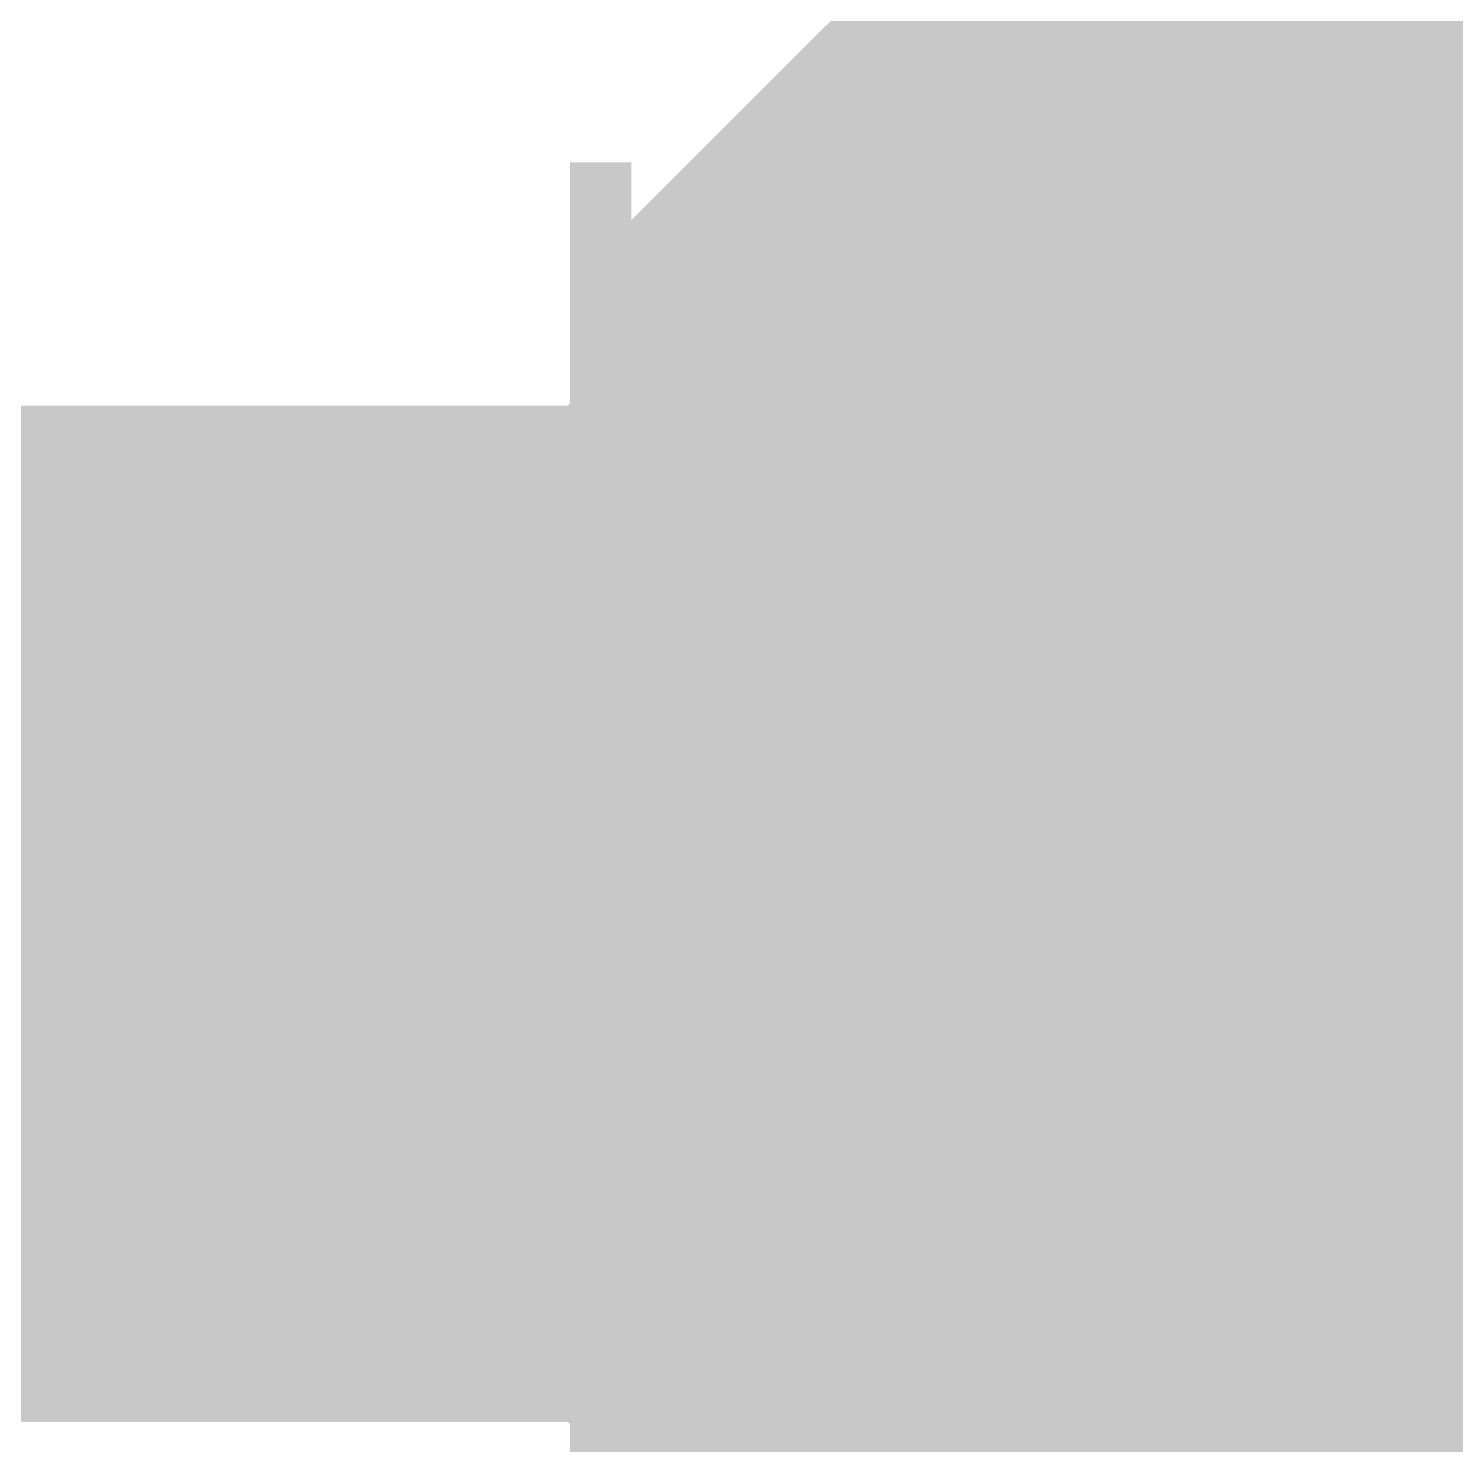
# Model space of a CAD drawing. Header units: inches. Extents: x 0 to 841, y 0 to 594.
# Drawn here: x 788.798 to 789.85, y 184.582 to 185.626 of the extents above; entities that cross this region are included whole.
import ezdxf

# ---------------------------------------------------------------- set-up
doc = ezdxf.new("R2010")
doc.units = ezdxf.units.IN
doc.layers.add('Sheet', color=255, linetype='Continuous')

msp = doc.modelspace()

# ---------------------------------------------------------------- linework, layer by layer
at = {"layer": 'Sheet'}
for points in [[(790.0208, 190.4986, 0.7493, 0.7493, 0), (790.0208, 184.9737, 0.7493, 0.7493, 0)], [(789.2572, 184.9737, 0.2997, 0.2997, 0), (789.2572, 185.0186, 0.2997, 0.2997, 0), (789.2572, 185.0635, 0.2997, 0.2997, 0), (789.2572, 185.0635, 0.2997, 0.2997, 0), (789.2572, 185.1084, 0.2997, 0.2997, 0), (789.2572, 185.1534, 0.2997, 0.2997, 0), (789.3021, 185.1983, 0.2997, 0.2997, 0), (789.3021, 185.2432, 0.2997, 0.2997, 0), (789.3021, 185.2432, 0.2997, 0.2997, 0), (789.347, 185.2881, 0.2997, 0.2997, 0), (789.347, 185.333, 0.2997, 0.2997, 0), (789.347, 185.3779, 0.2997, 0.2997, 0), (789.392, 185.3779, 0.2997, 0.2997, 0), (789.392, 185.4229, 0.2997, 0.2997, 0), (789.4369, 185.4678, 0.2997, 0.2997, 0), (789.4369, 185.4678, 0.2997, 0.2997, 0), (789.4818, 185.5127, 0.2997, 0.2997, 0), (789.4818, 185.5127, 0.2997, 0.2997, 0), (789.5267, 185.5576, 0.2997, 0.2997, 0), (789.5716, 185.6025, 0.2997, 0.2997, 0), (789.5716, 185.6025, 0.2997, 0.2997, 0), (789.6165, 185.6025, 0.2997, 0.2997, 0), (789.6615, 185.6475, 0.2997, 0.2997, 0), (789.6615, 185.6475, 0.2997, 0.2997, 0), (789.7064, 185.6924, 0.2997, 0.2997, 0), (789.7513, 185.6924, 0.2997, 0.2997, 0), (789.7962, 185.6924, 0.2997, 0.2997, 0), (789.8411, 185.6924, 0.2997, 0.2997, 0), (789.8411, 185.7373, 0.2997, 0.2997, 0), (789.886, 185.7373, 0.2997, 0.2997, 0), (789.9309, 185.7373, 0.2997, 0.2997, 0), (789.9759, 185.7373, 0.2997, 0.2997, 0), (790.0208, 185.7373, 0.2997, 0.2997, 0)], [(789.2572, 184.9737, 0.2997, 0.2997, 0), (789.2572, 185.0186, 0.2997, 0.2997, 0), (789.2572, 185.0635, 0.2997, 0.2997, 0), (789.2572, 185.0635, 0.2997, 0.2997, 0), (789.2572, 185.1084, 0.2997, 0.2997, 0), (789.2572, 185.1534, 0.2997, 0.2997, 0), (789.3021, 185.1983, 0.2997, 0.2997, 0), (789.3021, 185.2432, 0.2997, 0.2997, 0), (789.3021, 185.2432, 0.2997, 0.2997, 0), (789.347, 185.2881, 0.2997, 0.2997, 0), (789.347, 185.333, 0.2997, 0.2997, 0), (789.347, 185.3779, 0.2997, 0.2997, 0), (789.392, 185.3779, 0.2997, 0.2997, 0), (789.392, 185.4229, 0.2997, 0.2997, 0), (789.4369, 185.4678, 0.2997, 0.2997, 0), (789.4369, 185.4678, 0.2997, 0.2997, 0), (789.4818, 185.5127, 0.2997, 0.2997, 0), (789.4818, 185.5127, 0.2997, 0.2997, 0), (789.5267, 185.5576, 0.2997, 0.2997, 0), (789.5716, 185.6025, 0.2997, 0.2997, 0), (789.5716, 185.6025, 0.2997, 0.2997, 0), (789.6165, 185.6025, 0.2997, 0.2997, 0), (789.6615, 185.6475, 0.2997, 0.2997, 0), (789.6615, 185.6475, 0.2997, 0.2997, 0), (789.7064, 185.6924, 0.2997, 0.2997, 0), (789.7513, 185.6924, 0.2997, 0.2997, 0), (789.7962, 185.6924, 0.2997, 0.2997, 0), (789.8411, 185.6924, 0.2997, 0.2997, 0), (789.8411, 185.7373, 0.2997, 0.2997, 0), (789.886, 185.7373, 0.2997, 0.2997, 0), (789.9309, 185.7373, 0.2997, 0.2997, 0), (789.9759, 185.7373, 0.2997, 0.2997, 0), (790.0208, 185.7373, 0.2997, 0.2997, 0)], [(789.2572, 184.9737, 0.2997, 0.2997, 0), (789.2572, 185.0186, 0.2997, 0.2997, 0), (789.2572, 185.0635, 0.2997, 0.2997, 0), (789.2572, 185.0635, 0.2997, 0.2997, 0), (789.2572, 185.1084, 0.2997, 0.2997, 0), (789.2572, 185.1534, 0.2997, 0.2997, 0), (789.3021, 185.1983, 0.2997, 0.2997, 0), (789.3021, 185.2432, 0.2997, 0.2997, 0), (789.3021, 185.2432, 0.2997, 0.2997, 0), (789.347, 185.2881, 0.2997, 0.2997, 0), (789.347, 185.333, 0.2997, 0.2997, 0), (789.347, 185.3779, 0.2997, 0.2997, 0), (789.392, 185.3779, 0.2997, 0.2997, 0), (789.392, 185.4229, 0.2997, 0.2997, 0), (789.4369, 185.4678, 0.2997, 0.2997, 0), (789.4369, 185.4678, 0.2997, 0.2997, 0), (789.4818, 185.5127, 0.2997, 0.2997, 0), (789.4818, 185.5127, 0.2997, 0.2997, 0), (789.5267, 185.5576, 0.2997, 0.2997, 0), (789.5716, 185.6025, 0.2997, 0.2997, 0), (789.5716, 185.6025, 0.2997, 0.2997, 0), (789.6165, 185.6025, 0.2997, 0.2997, 0), (789.6615, 185.6475, 0.2997, 0.2997, 0), (789.6615, 185.6475, 0.2997, 0.2997, 0), (789.7064, 185.6924, 0.2997, 0.2997, 0), (789.7513, 185.6924, 0.2997, 0.2997, 0), (789.7962, 185.6924, 0.2997, 0.2997, 0), (789.8411, 185.6924, 0.2997, 0.2997, 0), (789.8411, 185.7373, 0.2997, 0.2997, 0), (789.886, 185.7373, 0.2997, 0.2997, 0), (789.9309, 185.7373, 0.2997, 0.2997, 0), (789.9759, 185.7373, 0.2997, 0.2997, 0), (790.0208, 185.7373, 0.2997, 0.2997, 0)], [(789.2572, 184.9737, 0.2997, 0.2997, 0), (789.2572, 185.0186, 0.2997, 0.2997, 0), (789.2572, 185.0635, 0.2997, 0.2997, 0), (789.2572, 185.0635, 0.2997, 0.2997, 0), (789.2572, 185.1084, 0.2997, 0.2997, 0), (789.2572, 185.1534, 0.2997, 0.2997, 0), (789.3021, 185.1983, 0.2997, 0.2997, 0), (789.3021, 185.2432, 0.2997, 0.2997, 0), (789.3021, 185.2432, 0.2997, 0.2997, 0), (789.347, 185.2881, 0.2997, 0.2997, 0), (789.347, 185.333, 0.2997, 0.2997, 0), (789.347, 185.3779, 0.2997, 0.2997, 0), (789.392, 185.3779, 0.2997, 0.2997, 0), (789.392, 185.4229, 0.2997, 0.2997, 0), (789.4369, 185.4678, 0.2997, 0.2997, 0), (789.4369, 185.4678, 0.2997, 0.2997, 0), (789.4818, 185.5127, 0.2997, 0.2997, 0), (789.4818, 185.5127, 0.2997, 0.2997, 0), (789.5267, 185.5576, 0.2997, 0.2997, 0), (789.5716, 185.6025, 0.2997, 0.2997, 0), (789.5716, 185.6025, 0.2997, 0.2997, 0), (789.6165, 185.6025, 0.2997, 0.2997, 0), (789.6615, 185.6475, 0.2997, 0.2997, 0), (789.6615, 185.6475, 0.2997, 0.2997, 0), (789.7064, 185.6924, 0.2997, 0.2997, 0), (789.7513, 185.6924, 0.2997, 0.2997, 0), (789.7962, 185.6924, 0.2997, 0.2997, 0), (789.8411, 185.6924, 0.2997, 0.2997, 0), (789.8411, 185.7373, 0.2997, 0.2997, 0), (789.886, 185.7373, 0.2997, 0.2997, 0), (789.9309, 185.7373, 0.2997, 0.2997, 0), (789.9759, 185.7373, 0.2997, 0.2997, 0), (790.0208, 185.7373, 0.2997, 0.2997, 0)], [(789.2572, 184.9737, 0.2997, 0.2997, 0), (789.2572, 185.0186, 0.2997, 0.2997, 0), (789.2572, 185.0635, 0.2997, 0.2997, 0), (789.2572, 185.0635, 0.2997, 0.2997, 0), (789.2572, 185.1084, 0.2997, 0.2997, 0), (789.2572, 185.1534, 0.2997, 0.2997, 0), (789.3021, 185.1983, 0.2997, 0.2997, 0), (789.3021, 185.2432, 0.2997, 0.2997, 0), (789.3021, 185.2432, 0.2997, 0.2997, 0), (789.347, 185.2881, 0.2997, 0.2997, 0), (789.347, 185.333, 0.2997, 0.2997, 0), (789.347, 185.3779, 0.2997, 0.2997, 0), (789.392, 185.3779, 0.2997, 0.2997, 0), (789.392, 185.4229, 0.2997, 0.2997, 0), (789.4369, 185.4678, 0.2997, 0.2997, 0), (789.4369, 185.4678, 0.2997, 0.2997, 0), (789.4818, 185.5127, 0.2997, 0.2997, 0), (789.4818, 185.5127, 0.2997, 0.2997, 0), (789.5267, 185.5576, 0.2997, 0.2997, 0), (789.5716, 185.6025, 0.2997, 0.2997, 0), (789.5716, 185.6025, 0.2997, 0.2997, 0), (789.6165, 185.6025, 0.2997, 0.2997, 0), (789.6615, 185.6475, 0.2997, 0.2997, 0), (789.6615, 185.6475, 0.2997, 0.2997, 0), (789.7064, 185.6924, 0.2997, 0.2997, 0), (789.7513, 185.6924, 0.2997, 0.2997, 0), (789.7962, 185.6924, 0.2997, 0.2997, 0), (789.8411, 185.6924, 0.2997, 0.2997, 0), (789.8411, 185.7373, 0.2997, 0.2997, 0), (789.886, 185.7373, 0.2997, 0.2997, 0), (789.9309, 185.7373, 0.2997, 0.2997, 0), (789.9759, 185.7373, 0.2997, 0.2997, 0), (790.0208, 185.7373, 0.2997, 0.2997, 0)], [(789.2572, 184.9737, 0.2997, 0.2997, 0), (789.2572, 185.0186, 0.2997, 0.2997, 0), (789.2572, 185.0635, 0.2997, 0.2997, 0), (789.2572, 185.0635, 0.2997, 0.2997, 0), (789.2572, 185.1084, 0.2997, 0.2997, 0), (789.2572, 185.1534, 0.2997, 0.2997, 0), (789.3021, 185.1983, 0.2997, 0.2997, 0), (789.3021, 185.2432, 0.2997, 0.2997, 0), (789.3021, 185.2432, 0.2997, 0.2997, 0), (789.347, 185.2881, 0.2997, 0.2997, 0), (789.347, 185.333, 0.2997, 0.2997, 0), (789.347, 185.3779, 0.2997, 0.2997, 0), (789.392, 185.3779, 0.2997, 0.2997, 0), (789.392, 185.4229, 0.2997, 0.2997, 0), (789.4369, 185.4678, 0.2997, 0.2997, 0), (789.4369, 185.4678, 0.2997, 0.2997, 0), (789.4818, 185.5127, 0.2997, 0.2997, 0), (789.4818, 185.5127, 0.2997, 0.2997, 0), (789.5267, 185.5576, 0.2997, 0.2997, 0), (789.5716, 185.6025, 0.2997, 0.2997, 0), (789.5716, 185.6025, 0.2997, 0.2997, 0), (789.6165, 185.6025, 0.2997, 0.2997, 0), (789.6615, 185.6475, 0.2997, 0.2997, 0), (789.6615, 185.6475, 0.2997, 0.2997, 0), (789.7064, 185.6924, 0.2997, 0.2997, 0), (789.7513, 185.6924, 0.2997, 0.2997, 0), (789.7962, 185.6924, 0.2997, 0.2997, 0), (789.8411, 185.6924, 0.2997, 0.2997, 0), (789.8411, 185.7373, 0.2997, 0.2997, 0), (789.886, 185.7373, 0.2997, 0.2997, 0), (789.9309, 185.7373, 0.2997, 0.2997, 0), (789.9759, 185.7373, 0.2997, 0.2997, 0), (790.0208, 185.7373, 0.2997, 0.2997, 0)], [(789.2572, 184.9737, 0.0991, 0.0991, 0), (789.2572, 185.0186, 0.0991, 0.0991, 0), (789.2572, 185.0635, 0.0991, 0.0991, 0), (789.2572, 185.0635, 0.0991, 0.0991, 0), (789.2572, 185.1084, 0.0991, 0.0991, 0), (789.2572, 185.1534, 0.0991, 0.0991, 0), (789.3021, 185.1983, 0.0991, 0.0991, 0), (789.3021, 185.2432, 0.0991, 0.0991, 0), (789.3021, 185.2432, 0.0991, 0.0991, 0), (789.347, 185.2881, 0.0991, 0.0991, 0), (789.347, 185.333, 0.0991, 0.0991, 0), (789.347, 185.3779, 0.0991, 0.0991, 0), (789.392, 185.3779, 0.0991, 0.0991, 0), (789.392, 185.4229, 0.0991, 0.0991, 0), (789.4369, 185.4678, 0.0991, 0.0991, 0), (789.4369, 185.4678, 0.0991, 0.0991, 0), (789.4818, 185.5127, 0.0991, 0.0991, 0), (789.4818, 185.5127, 0.0991, 0.0991, 0), (789.5267, 185.5576, 0.0991, 0.0991, 0), (789.5716, 185.6025, 0.0991, 0.0991, 0), (789.5716, 185.6025, 0.0991, 0.0991, 0), (789.6165, 185.6025, 0.0991, 0.0991, 0), (789.6615, 185.6475, 0.0991, 0.0991, 0), (789.6615, 185.6475, 0.0991, 0.0991, 0), (789.7064, 185.6924, 0.0991, 0.0991, 0)], [(789.2572, 184.9737, 0.0991, 0.0991, 0), (789.2572, 185.0186, 0.0991, 0.0991, 0), (789.2572, 185.0635, 0.0991, 0.0991, 0), (789.2572, 185.0635, 0.0991, 0.0991, 0), (789.2572, 185.1084, 0.0991, 0.0991, 0), (789.2572, 185.1534, 0.0991, 0.0991, 0), (789.3021, 185.1983, 0.0991, 0.0991, 0), (789.3021, 185.2432, 0.0991, 0.0991, 0), (789.3021, 185.2432, 0.0991, 0.0991, 0), (789.347, 185.2881, 0.0991, 0.0991, 0), (789.347, 185.333, 0.0991, 0.0991, 0), (789.347, 185.3779, 0.0991, 0.0991, 0), (789.392, 185.3779, 0.0991, 0.0991, 0), (789.392, 185.4229, 0.0991, 0.0991, 0), (789.4369, 185.4678, 0.0991, 0.0991, 0), (789.4369, 185.4678, 0.0991, 0.0991, 0), (789.4818, 185.5127, 0.0991, 0.0991, 0), (789.4818, 185.5127, 0.0991, 0.0991, 0), (789.5267, 185.5576, 0.0991, 0.0991, 0), (789.5716, 185.6025, 0.0991, 0.0991, 0), (789.5716, 185.6025, 0.0991, 0.0991, 0), (789.6165, 185.6025, 0.0991, 0.0991, 0), (789.6615, 185.6475, 0.0991, 0.0991, 0), (789.6615, 185.6475, 0.0991, 0.0991, 0), (789.7064, 185.6924, 0.0991, 0.0991, 0)], [(789.2572, 184.9737, 0.0991, 0.0991, 0), (789.2572, 185.0186, 0.0991, 0.0991, 0), (789.2572, 185.0635, 0.0991, 0.0991, 0), (789.2572, 185.0635, 0.0991, 0.0991, 0), (789.2572, 185.1084, 0.0991, 0.0991, 0), (789.2572, 185.1534, 0.0991, 0.0991, 0), (789.3021, 185.1983, 0.0991, 0.0991, 0), (789.3021, 185.2432, 0.0991, 0.0991, 0), (789.3021, 185.2432, 0.0991, 0.0991, 0), (789.347, 185.2881, 0.0991, 0.0991, 0), (789.347, 185.333, 0.0991, 0.0991, 0), (789.347, 185.3779, 0.0991, 0.0991, 0), (789.392, 185.3779, 0.0991, 0.0991, 0), (789.392, 185.4229, 0.0991, 0.0991, 0), (789.4369, 185.4678, 0.0991, 0.0991, 0), (789.4369, 185.4678, 0.0991, 0.0991, 0), (789.4818, 185.5127, 0.0991, 0.0991, 0), (789.4818, 185.5127, 0.0991, 0.0991, 0), (789.5267, 185.5576, 0.0991, 0.0991, 0), (789.5716, 185.6025, 0.0991, 0.0991, 0), (789.5716, 185.6025, 0.0991, 0.0991, 0), (789.6165, 185.6025, 0.0991, 0.0991, 0), (789.6615, 185.6475, 0.0991, 0.0991, 0), (789.6615, 185.6475, 0.0991, 0.0991, 0), (789.7064, 185.6924, 0.0991, 0.0991, 0)], [(789.2572, 184.9737, 0.0991, 0.0991, 0), (789.2572, 185.0186, 0.0991, 0.0991, 0), (789.2572, 185.0635, 0.0991, 0.0991, 0), (789.2572, 185.0635, 0.0991, 0.0991, 0), (789.2572, 185.1084, 0.0991, 0.0991, 0), (789.2572, 185.1534, 0.0991, 0.0991, 0), (789.3021, 185.1983, 0.0991, 0.0991, 0), (789.3021, 185.2432, 0.0991, 0.0991, 0), (789.3021, 185.2432, 0.0991, 0.0991, 0), (789.347, 185.2881, 0.0991, 0.0991, 0), (789.347, 185.333, 0.0991, 0.0991, 0), (789.347, 185.3779, 0.0991, 0.0991, 0), (789.392, 185.3779, 0.0991, 0.0991, 0), (789.392, 185.4229, 0.0991, 0.0991, 0), (789.4369, 185.4678, 0.0991, 0.0991, 0), (789.4369, 185.4678, 0.0991, 0.0991, 0), (789.4818, 185.5127, 0.0991, 0.0991, 0), (789.4818, 185.5127, 0.0991, 0.0991, 0), (789.5267, 185.5576, 0.0991, 0.0991, 0), (789.5716, 185.6025, 0.0991, 0.0991, 0), (789.5716, 185.6025, 0.0991, 0.0991, 0), (789.6165, 185.6025, 0.0991, 0.0991, 0), (789.6615, 185.6475, 0.0991, 0.0991, 0), (789.6615, 185.6475, 0.0991, 0.0991, 0), (789.7064, 185.6924, 0.0991, 0.0991, 0)], [(789.2572, 184.9737, 0.0991, 0.0991, 0), (789.2572, 185.0186, 0.0991, 0.0991, 0), (789.2572, 185.0635, 0.0991, 0.0991, 0), (789.2572, 185.0635, 0.0991, 0.0991, 0), (789.2572, 185.1084, 0.0991, 0.0991, 0), (789.2572, 185.1534, 0.0991, 0.0991, 0), (789.3021, 185.1983, 0.0991, 0.0991, 0), (789.3021, 185.2432, 0.0991, 0.0991, 0), (789.3021, 185.2432, 0.0991, 0.0991, 0), (789.347, 185.2881, 0.0991, 0.0991, 0), (789.347, 185.333, 0.0991, 0.0991, 0), (789.347, 185.3779, 0.0991, 0.0991, 0), (789.392, 185.3779, 0.0991, 0.0991, 0), (789.392, 185.4229, 0.0991, 0.0991, 0), (789.4369, 185.4678, 0.0991, 0.0991, 0), (789.4369, 185.4678, 0.0991, 0.0991, 0), (789.4818, 185.5127, 0.0991, 0.0991, 0), (789.4818, 185.5127, 0.0991, 0.0991, 0), (789.5267, 185.5576, 0.0991, 0.0991, 0), (789.5716, 185.6025, 0.0991, 0.0991, 0), (789.5716, 185.6025, 0.0991, 0.0991, 0), (789.6165, 185.6025, 0.0991, 0.0991, 0), (789.6615, 185.6475, 0.0991, 0.0991, 0), (789.6615, 185.6475, 0.0991, 0.0991, 0), (789.7064, 185.6924, 0.0991, 0.0991, 0)], [(789.2572, 184.9737, 0.0991, 0.0991, 0), (789.2572, 185.0186, 0.0991, 0.0991, 0), (789.2572, 185.0635, 0.0991, 0.0991, 0), (789.2572, 185.0635, 0.0991, 0.0991, 0), (789.2572, 185.1084, 0.0991, 0.0991, 0), (789.2572, 185.1534, 0.0991, 0.0991, 0), (789.3021, 185.1983, 0.0991, 0.0991, 0), (789.3021, 185.2432, 0.0991, 0.0991, 0), (789.3021, 185.2432, 0.0991, 0.0991, 0), (789.347, 185.2881, 0.0991, 0.0991, 0), (789.347, 185.333, 0.0991, 0.0991, 0), (789.347, 185.3779, 0.0991, 0.0991, 0), (789.392, 185.3779, 0.0991, 0.0991, 0), (789.392, 185.4229, 0.0991, 0.0991, 0), (789.4369, 185.4678, 0.0991, 0.0991, 0), (789.4369, 185.4678, 0.0991, 0.0991, 0), (789.4818, 185.5127, 0.0991, 0.0991, 0), (789.4818, 185.5127, 0.0991, 0.0991, 0), (789.5267, 185.5576, 0.0991, 0.0991, 0), (789.5716, 185.6025, 0.0991, 0.0991, 0), (789.5716, 185.6025, 0.0991, 0.0991, 0), (789.6165, 185.6025, 0.0991, 0.0991, 0), (789.6615, 185.6475, 0.0991, 0.0991, 0), (789.6615, 185.6475, 0.0991, 0.0991, 0), (789.7064, 185.6924, 0.0991, 0.0991, 0)], [(789.4818, 184.9737, 0.2997, 0.2997, 0), (789.4818, 185.0186, 0.2997, 0.2997, 0), (789.4818, 185.0186, 0.2997, 0.2997, 0), (789.4818, 185.0635, 0.2997, 0.2997, 0), (789.4818, 185.0635, 0.2997, 0.2997, 0), (789.4818, 185.1084, 0.2997, 0.2997, 0), (789.5267, 185.1084, 0.2997, 0.2997, 0), (789.5267, 185.1534, 0.2997, 0.2997, 0), (789.5267, 185.1534, 0.2997, 0.2997, 0), (789.5267, 185.1983, 0.2997, 0.2997, 0), (789.5267, 185.1983, 0.2997, 0.2997, 0), (789.5716, 185.2432, 0.2997, 0.2997, 0), (789.5716, 185.2432, 0.2997, 0.2997, 0), (789.5716, 185.2881, 0.2997, 0.2997, 0), (789.6165, 185.2881, 0.2997, 0.2997, 0), (789.6165, 185.2881, 0.2997, 0.2997, 0), (789.6165, 185.333, 0.2997, 0.2997, 0), (789.6615, 185.333, 0.2997, 0.2997, 0), (789.6615, 185.333, 0.2997, 0.2997, 0), (789.7064, 185.3779, 0.2997, 0.2997, 0), (789.7064, 185.3779, 0.2997, 0.2997, 0), (789.7513, 185.3779, 0.2997, 0.2997, 0), (789.7513, 185.4229, 0.2997, 0.2997, 0), (789.7962, 185.4229, 0.2997, 0.2997, 0), (789.7962, 185.4229, 0.2997, 0.2997, 0), (789.8411, 185.4229, 0.2997, 0.2997, 0), (789.8411, 185.4229, 0.2997, 0.2997, 0), (789.886, 185.4678, 0.2997, 0.2997, 0), (789.886, 185.4678, 0.2997, 0.2997, 0), (789.9309, 185.4678, 0.2997, 0.2997, 0), (789.9759, 185.4678, 0.2997, 0.2997, 0), (789.9759, 185.4678, 0.2997, 0.2997, 0), (790.0208, 185.4678, 0.2997, 0.2997, 0)], [(789.4818, 184.9737, 0.2997, 0.2997, 0), (789.4818, 185.0186, 0.2997, 0.2997, 0), (789.4818, 185.0186, 0.2997, 0.2997, 0), (789.4818, 185.0635, 0.2997, 0.2997, 0), (789.4818, 185.0635, 0.2997, 0.2997, 0), (789.4818, 185.1084, 0.2997, 0.2997, 0), (789.5267, 185.1084, 0.2997, 0.2997, 0), (789.5267, 185.1534, 0.2997, 0.2997, 0), (789.5267, 185.1534, 0.2997, 0.2997, 0), (789.5267, 185.1983, 0.2997, 0.2997, 0), (789.5267, 185.1983, 0.2997, 0.2997, 0), (789.5716, 185.2432, 0.2997, 0.2997, 0), (789.5716, 185.2432, 0.2997, 0.2997, 0), (789.5716, 185.2881, 0.2997, 0.2997, 0), (789.6165, 185.2881, 0.2997, 0.2997, 0), (789.6165, 185.2881, 0.2997, 0.2997, 0), (789.6165, 185.333, 0.2997, 0.2997, 0), (789.6615, 185.333, 0.2997, 0.2997, 0), (789.6615, 185.333, 0.2997, 0.2997, 0), (789.7064, 185.3779, 0.2997, 0.2997, 0), (789.7064, 185.3779, 0.2997, 0.2997, 0), (789.7513, 185.3779, 0.2997, 0.2997, 0), (789.7513, 185.4229, 0.2997, 0.2997, 0), (789.7962, 185.4229, 0.2997, 0.2997, 0), (789.7962, 185.4229, 0.2997, 0.2997, 0), (789.8411, 185.4229, 0.2997, 0.2997, 0), (789.8411, 185.4229, 0.2997, 0.2997, 0), (789.886, 185.4678, 0.2997, 0.2997, 0), (789.886, 185.4678, 0.2997, 0.2997, 0), (789.9309, 185.4678, 0.2997, 0.2997, 0), (789.9759, 185.4678, 0.2997, 0.2997, 0), (789.9759, 185.4678, 0.2997, 0.2997, 0), (790.0208, 185.4678, 0.2997, 0.2997, 0)], [(789.4818, 184.9737, 0.2997, 0.2997, 0), (789.4818, 185.0186, 0.2997, 0.2997, 0), (789.4818, 185.0186, 0.2997, 0.2997, 0), (789.4818, 185.0635, 0.2997, 0.2997, 0), (789.4818, 185.0635, 0.2997, 0.2997, 0), (789.4818, 185.1084, 0.2997, 0.2997, 0), (789.5267, 185.1084, 0.2997, 0.2997, 0), (789.5267, 185.1534, 0.2997, 0.2997, 0), (789.5267, 185.1534, 0.2997, 0.2997, 0), (789.5267, 185.1983, 0.2997, 0.2997, 0), (789.5267, 185.1983, 0.2997, 0.2997, 0), (789.5716, 185.2432, 0.2997, 0.2997, 0), (789.5716, 185.2432, 0.2997, 0.2997, 0), (789.5716, 185.2881, 0.2997, 0.2997, 0), (789.6165, 185.2881, 0.2997, 0.2997, 0), (789.6165, 185.2881, 0.2997, 0.2997, 0), (789.6165, 185.333, 0.2997, 0.2997, 0), (789.6615, 185.333, 0.2997, 0.2997, 0), (789.6615, 185.333, 0.2997, 0.2997, 0), (789.7064, 185.3779, 0.2997, 0.2997, 0), (789.7064, 185.3779, 0.2997, 0.2997, 0), (789.7513, 185.3779, 0.2997, 0.2997, 0), (789.7513, 185.4229, 0.2997, 0.2997, 0), (789.7962, 185.4229, 0.2997, 0.2997, 0), (789.7962, 185.4229, 0.2997, 0.2997, 0), (789.8411, 185.4229, 0.2997, 0.2997, 0), (789.8411, 185.4229, 0.2997, 0.2997, 0), (789.886, 185.4678, 0.2997, 0.2997, 0), (789.886, 185.4678, 0.2997, 0.2997, 0), (789.9309, 185.4678, 0.2997, 0.2997, 0), (789.9759, 185.4678, 0.2997, 0.2997, 0), (789.9759, 185.4678, 0.2997, 0.2997, 0), (790.0208, 185.4678, 0.2997, 0.2997, 0)], [(789.4818, 184.9737, 0.2997, 0.2997, 0), (789.4818, 185.0186, 0.2997, 0.2997, 0), (789.4818, 185.0186, 0.2997, 0.2997, 0), (789.4818, 185.0635, 0.2997, 0.2997, 0), (789.4818, 185.0635, 0.2997, 0.2997, 0), (789.4818, 185.1084, 0.2997, 0.2997, 0), (789.5267, 185.1084, 0.2997, 0.2997, 0), (789.5267, 185.1534, 0.2997, 0.2997, 0), (789.5267, 185.1534, 0.2997, 0.2997, 0), (789.5267, 185.1983, 0.2997, 0.2997, 0), (789.5267, 185.1983, 0.2997, 0.2997, 0), (789.5716, 185.2432, 0.2997, 0.2997, 0), (789.5716, 185.2432, 0.2997, 0.2997, 0), (789.5716, 185.2881, 0.2997, 0.2997, 0), (789.6165, 185.2881, 0.2997, 0.2997, 0), (789.6165, 185.2881, 0.2997, 0.2997, 0), (789.6165, 185.333, 0.2997, 0.2997, 0), (789.6615, 185.333, 0.2997, 0.2997, 0), (789.6615, 185.333, 0.2997, 0.2997, 0), (789.7064, 185.3779, 0.2997, 0.2997, 0), (789.7064, 185.3779, 0.2997, 0.2997, 0), (789.7513, 185.3779, 0.2997, 0.2997, 0), (789.7513, 185.4229, 0.2997, 0.2997, 0), (789.7962, 185.4229, 0.2997, 0.2997, 0), (789.7962, 185.4229, 0.2997, 0.2997, 0), (789.8411, 185.4229, 0.2997, 0.2997, 0), (789.8411, 185.4229, 0.2997, 0.2997, 0), (789.886, 185.4678, 0.2997, 0.2997, 0), (789.886, 185.4678, 0.2997, 0.2997, 0), (789.9309, 185.4678, 0.2997, 0.2997, 0), (789.9759, 185.4678, 0.2997, 0.2997, 0), (789.9759, 185.4678, 0.2997, 0.2997, 0), (790.0208, 185.4678, 0.2997, 0.2997, 0)], [(789.4818, 184.9737, 0.0991, 0.0991, 0), (789.4818, 185.0186, 0.0991, 0.0991, 0), (789.4818, 185.0186, 0.0991, 0.0991, 0), (789.4818, 185.0635, 0.0991, 0.0991, 0), (789.4818, 185.0635, 0.0991, 0.0991, 0), (789.4818, 185.1084, 0.0991, 0.0991, 0), (789.5267, 185.1084, 0.0991, 0.0991, 0), (789.5267, 185.1534, 0.0991, 0.0991, 0), (789.5267, 185.1534, 0.0991, 0.0991, 0), (789.5267, 185.1983, 0.0991, 0.0991, 0), (789.5267, 185.1983, 0.0991, 0.0991, 0), (789.5716, 185.2432, 0.0991, 0.0991, 0), (789.5716, 185.2432, 0.0991, 0.0991, 0), (789.5716, 185.2881, 0.0991, 0.0991, 0), (789.6165, 185.2881, 0.0991, 0.0991, 0), (789.6165, 185.2881, 0.0991, 0.0991, 0), (789.6165, 185.333, 0.0991, 0.0991, 0), (789.6615, 185.333, 0.0991, 0.0991, 0), (789.6615, 185.333, 0.0991, 0.0991, 0), (789.7064, 185.3779, 0.0991, 0.0991, 0), (789.7064, 185.3779, 0.0991, 0.0991, 0), (789.7513, 185.3779, 0.0991, 0.0991, 0), (789.7513, 185.4229, 0.0991, 0.0991, 0), (789.7962, 185.4229, 0.0991, 0.0991, 0), (789.7962, 185.4229, 0.0991, 0.0991, 0), (789.8411, 185.4229, 0.0991, 0.0991, 0), (789.8411, 185.4229, 0.0991, 0.0991, 0), (789.886, 185.4678, 0.0991, 0.0991, 0), (789.886, 185.4678, 0.0991, 0.0991, 0), (789.9309, 185.4678, 0.0991, 0.0991, 0)], [(789.4818, 184.9737, 0.0991, 0.0991, 0), (789.4818, 185.0186, 0.0991, 0.0991, 0), (789.4818, 185.0186, 0.0991, 0.0991, 0), (789.4818, 185.0635, 0.0991, 0.0991, 0), (789.4818, 185.0635, 0.0991, 0.0991, 0), (789.4818, 185.1084, 0.0991, 0.0991, 0), (789.5267, 185.1084, 0.0991, 0.0991, 0), (789.5267, 185.1534, 0.0991, 0.0991, 0), (789.5267, 185.1534, 0.0991, 0.0991, 0), (789.5267, 185.1983, 0.0991, 0.0991, 0), (789.5267, 185.1983, 0.0991, 0.0991, 0), (789.5716, 185.2432, 0.0991, 0.0991, 0), (789.5716, 185.2432, 0.0991, 0.0991, 0), (789.5716, 185.2881, 0.0991, 0.0991, 0), (789.6165, 185.2881, 0.0991, 0.0991, 0), (789.6165, 185.2881, 0.0991, 0.0991, 0), (789.6165, 185.333, 0.0991, 0.0991, 0), (789.6615, 185.333, 0.0991, 0.0991, 0), (789.6615, 185.333, 0.0991, 0.0991, 0), (789.7064, 185.3779, 0.0991, 0.0991, 0), (789.7064, 185.3779, 0.0991, 0.0991, 0), (789.7513, 185.3779, 0.0991, 0.0991, 0), (789.7513, 185.4229, 0.0991, 0.0991, 0), (789.7962, 185.4229, 0.0991, 0.0991, 0), (789.7962, 185.4229, 0.0991, 0.0991, 0), (789.8411, 185.4229, 0.0991, 0.0991, 0), (789.8411, 185.4229, 0.0991, 0.0991, 0), (789.886, 185.4678, 0.0991, 0.0991, 0), (789.886, 185.4678, 0.0991, 0.0991, 0), (789.9309, 185.4678, 0.0991, 0.0991, 0)], [(789.4818, 184.9737, 0.0991, 0.0991, 0), (789.4818, 185.0186, 0.0991, 0.0991, 0), (789.4818, 185.0186, 0.0991, 0.0991, 0), (789.4818, 185.0635, 0.0991, 0.0991, 0), (789.4818, 185.0635, 0.0991, 0.0991, 0), (789.4818, 185.1084, 0.0991, 0.0991, 0), (789.5267, 185.1084, 0.0991, 0.0991, 0), (789.5267, 185.1534, 0.0991, 0.0991, 0), (789.5267, 185.1534, 0.0991, 0.0991, 0), (789.5267, 185.1983, 0.0991, 0.0991, 0), (789.5267, 185.1983, 0.0991, 0.0991, 0), (789.5716, 185.2432, 0.0991, 0.0991, 0), (789.5716, 185.2432, 0.0991, 0.0991, 0), (789.5716, 185.2881, 0.0991, 0.0991, 0), (789.6165, 185.2881, 0.0991, 0.0991, 0), (789.6165, 185.2881, 0.0991, 0.0991, 0), (789.6165, 185.333, 0.0991, 0.0991, 0), (789.6615, 185.333, 0.0991, 0.0991, 0), (789.6615, 185.333, 0.0991, 0.0991, 0), (789.7064, 185.3779, 0.0991, 0.0991, 0), (789.7064, 185.3779, 0.0991, 0.0991, 0), (789.7513, 185.3779, 0.0991, 0.0991, 0), (789.7513, 185.4229, 0.0991, 0.0991, 0), (789.7962, 185.4229, 0.0991, 0.0991, 0), (789.7962, 185.4229, 0.0991, 0.0991, 0), (789.8411, 185.4229, 0.0991, 0.0991, 0), (789.8411, 185.4229, 0.0991, 0.0991, 0), (789.886, 185.4678, 0.0991, 0.0991, 0), (789.886, 185.4678, 0.0991, 0.0991, 0), (789.9309, 185.4678, 0.0991, 0.0991, 0)], [(789.4818, 184.9737, 0.0991, 0.0991, 0), (789.4818, 185.0186, 0.0991, 0.0991, 0), (789.4818, 185.0186, 0.0991, 0.0991, 0), (789.4818, 185.0635, 0.0991, 0.0991, 0), (789.4818, 185.0635, 0.0991, 0.0991, 0), (789.4818, 185.1084, 0.0991, 0.0991, 0), (789.5267, 185.1084, 0.0991, 0.0991, 0), (789.5267, 185.1534, 0.0991, 0.0991, 0), (789.5267, 185.1534, 0.0991, 0.0991, 0), (789.5267, 185.1983, 0.0991, 0.0991, 0), (789.5267, 185.1983, 0.0991, 0.0991, 0), (789.5716, 185.2432, 0.0991, 0.0991, 0), (789.5716, 185.2432, 0.0991, 0.0991, 0), (789.5716, 185.2881, 0.0991, 0.0991, 0), (789.6165, 185.2881, 0.0991, 0.0991, 0), (789.6165, 185.2881, 0.0991, 0.0991, 0), (789.6165, 185.333, 0.0991, 0.0991, 0), (789.6615, 185.333, 0.0991, 0.0991, 0), (789.6615, 185.333, 0.0991, 0.0991, 0), (789.7064, 185.3779, 0.0991, 0.0991, 0), (789.7064, 185.3779, 0.0991, 0.0991, 0), (789.7513, 185.3779, 0.0991, 0.0991, 0), (789.7513, 185.4229, 0.0991, 0.0991, 0), (789.7962, 185.4229, 0.0991, 0.0991, 0), (789.7962, 185.4229, 0.0991, 0.0991, 0), (789.8411, 185.4229, 0.0991, 0.0991, 0), (789.8411, 185.4229, 0.0991, 0.0991, 0), (789.886, 185.4678, 0.0991, 0.0991, 0), (789.886, 185.4678, 0.0991, 0.0991, 0), (789.9309, 185.4678, 0.0991, 0.0991, 0)], [(790.0208, 184.9737, 0.7493, 0.7493, 0), (752.5162, 184.9737, 0.7493, 0.7493, 0)], [(790.0208, 184.9737, 0.7493, 0.7493, 0), (790.0208, 179.4936, 0.7493, 0.7493, 0)], [(790.0208, 184.9737, 0.7493, 0.7493, 0), (790.0208, 184.9737, 0.7493, 0.7493, 0), (795.0064, 184.9737, 0.7493, 0.7493, 0)], [(789.5267, 184.3897, 0.2997, 0.2997, 0), (789.4818, 184.4347, 0.2997, 0.2997, 0), (789.4818, 184.4347, 0.2997, 0.2997, 0), (789.4369, 184.4796, 0.2997, 0.2997, 0), (789.4369, 184.4796, 0.2997, 0.2997, 0), (789.392, 184.5245, 0.2997, 0.2997, 0), (789.392, 184.5694, 0.2997, 0.2997, 0), (789.347, 184.5694, 0.2997, 0.2997, 0), (789.347, 184.6143, 0.2997, 0.2997, 0), (789.347, 184.6593, 0.2997, 0.2997, 0), (789.3021, 184.7042, 0.2997, 0.2997, 0), (789.3021, 184.7042, 0.2997, 0.2997, 0), (789.3021, 184.7491, 0.2997, 0.2997, 0), (789.2572, 184.794, 0.2997, 0.2997, 0), (789.2572, 184.8389, 0.2997, 0.2997, 0), (789.2572, 184.8838, 0.2997, 0.2997, 0), (789.2572, 184.8838, 0.2997, 0.2997, 0), (789.2572, 184.9288, 0.2997, 0.2997, 0), (789.2572, 184.9737, 0.2997, 0.2997, 0)], [(789.2572, 184.9737, 0.2997, 0.2997, 0), (789.2572, 184.9737, 0.2997, 0.2997, 0)], [(789.5267, 184.3897, 0.2997, 0.2997, 0), (789.4818, 184.4347, 0.2997, 0.2997, 0), (789.4818, 184.4347, 0.2997, 0.2997, 0), (789.4369, 184.4796, 0.2997, 0.2997, 0), (789.4369, 184.4796, 0.2997, 0.2997, 0), (789.392, 184.5245, 0.2997, 0.2997, 0), (789.392, 184.5694, 0.2997, 0.2997, 0), (789.347, 184.5694, 0.2997, 0.2997, 0), (789.347, 184.6143, 0.2997, 0.2997, 0), (789.347, 184.6593, 0.2997, 0.2997, 0), (789.3021, 184.7042, 0.2997, 0.2997, 0), (789.3021, 184.7042, 0.2997, 0.2997, 0), (789.3021, 184.7491, 0.2997, 0.2997, 0), (789.2572, 184.794, 0.2997, 0.2997, 0), (789.2572, 184.8389, 0.2997, 0.2997, 0), (789.2572, 184.8838, 0.2997, 0.2997, 0), (789.2572, 184.8838, 0.2997, 0.2997, 0), (789.2572, 184.9288, 0.2997, 0.2997, 0), (789.2572, 184.9737, 0.2997, 0.2997, 0)], [(789.2572, 184.9737, 0.2997, 0.2997, 0), (789.2572, 184.9737, 0.2997, 0.2997, 0)], [(789.5267, 184.3897, 0.2997, 0.2997, 0), (789.4818, 184.4347, 0.2997, 0.2997, 0), (789.4818, 184.4347, 0.2997, 0.2997, 0), (789.4369, 184.4796, 0.2997, 0.2997, 0), (789.4369, 184.4796, 0.2997, 0.2997, 0), (789.392, 184.5245, 0.2997, 0.2997, 0), (789.392, 184.5694, 0.2997, 0.2997, 0), (789.347, 184.5694, 0.2997, 0.2997, 0), (789.347, 184.6143, 0.2997, 0.2997, 0), (789.347, 184.6593, 0.2997, 0.2997, 0), (789.3021, 184.7042, 0.2997, 0.2997, 0), (789.3021, 184.7042, 0.2997, 0.2997, 0), (789.3021, 184.7491, 0.2997, 0.2997, 0), (789.2572, 184.794, 0.2997, 0.2997, 0), (789.2572, 184.8389, 0.2997, 0.2997, 0), (789.2572, 184.8838, 0.2997, 0.2997, 0), (789.2572, 184.8838, 0.2997, 0.2997, 0), (789.2572, 184.9288, 0.2997, 0.2997, 0), (789.2572, 184.9737, 0.2997, 0.2997, 0)], [(789.2572, 184.9737, 0.2997, 0.2997, 0), (789.2572, 184.9737, 0.2997, 0.2997, 0)], [(789.5267, 184.3897, 0.2997, 0.2997, 0), (789.4818, 184.4347, 0.2997, 0.2997, 0), (789.4818, 184.4347, 0.2997, 0.2997, 0), (789.4369, 184.4796, 0.2997, 0.2997, 0), (789.4369, 184.4796, 0.2997, 0.2997, 0), (789.392, 184.5245, 0.2997, 0.2997, 0), (789.392, 184.5694, 0.2997, 0.2997, 0), (789.347, 184.5694, 0.2997, 0.2997, 0), (789.347, 184.6143, 0.2997, 0.2997, 0), (789.347, 184.6593, 0.2997, 0.2997, 0), (789.3021, 184.7042, 0.2997, 0.2997, 0), (789.3021, 184.7042, 0.2997, 0.2997, 0), (789.3021, 184.7491, 0.2997, 0.2997, 0), (789.2572, 184.794, 0.2997, 0.2997, 0), (789.2572, 184.8389, 0.2997, 0.2997, 0), (789.2572, 184.8838, 0.2997, 0.2997, 0), (789.2572, 184.8838, 0.2997, 0.2997, 0), (789.2572, 184.9288, 0.2997, 0.2997, 0), (789.2572, 184.9737, 0.2997, 0.2997, 0)], [(789.2572, 184.9737, 0.2997, 0.2997, 0), (789.2572, 184.9737, 0.2997, 0.2997, 0)], [(789.5267, 184.3897, 0.2997, 0.2997, 0), (789.4818, 184.4347, 0.2997, 0.2997, 0), (789.4818, 184.4347, 0.2997, 0.2997, 0), (789.4369, 184.4796, 0.2997, 0.2997, 0), (789.4369, 184.4796, 0.2997, 0.2997, 0), (789.392, 184.5245, 0.2997, 0.2997, 0), (789.392, 184.5694, 0.2997, 0.2997, 0), (789.347, 184.5694, 0.2997, 0.2997, 0), (789.347, 184.6143, 0.2997, 0.2997, 0), (789.347, 184.6593, 0.2997, 0.2997, 0), (789.3021, 184.7042, 0.2997, 0.2997, 0), (789.3021, 184.7042, 0.2997, 0.2997, 0), (789.3021, 184.7491, 0.2997, 0.2997, 0), (789.2572, 184.794, 0.2997, 0.2997, 0), (789.2572, 184.8389, 0.2997, 0.2997, 0), (789.2572, 184.8838, 0.2997, 0.2997, 0), (789.2572, 184.8838, 0.2997, 0.2997, 0), (789.2572, 184.9288, 0.2997, 0.2997, 0), (789.2572, 184.9737, 0.2997, 0.2997, 0)], [(789.2572, 184.9737, 0.2997, 0.2997, 0), (789.2572, 184.9737, 0.2997, 0.2997, 0)], [(789.5267, 184.3897, 0.2997, 0.2997, 0), (789.4818, 184.4347, 0.2997, 0.2997, 0), (789.4818, 184.4347, 0.2997, 0.2997, 0), (789.4369, 184.4796, 0.2997, 0.2997, 0), (789.4369, 184.4796, 0.2997, 0.2997, 0), (789.392, 184.5245, 0.2997, 0.2997, 0), (789.392, 184.5694, 0.2997, 0.2997, 0), (789.347, 184.5694, 0.2997, 0.2997, 0), (789.347, 184.6143, 0.2997, 0.2997, 0), (789.347, 184.6593, 0.2997, 0.2997, 0), (789.3021, 184.7042, 0.2997, 0.2997, 0), (789.3021, 184.7042, 0.2997, 0.2997, 0), (789.3021, 184.7491, 0.2997, 0.2997, 0), (789.2572, 184.794, 0.2997, 0.2997, 0), (789.2572, 184.8389, 0.2997, 0.2997, 0), (789.2572, 184.8838, 0.2997, 0.2997, 0), (789.2572, 184.8838, 0.2997, 0.2997, 0), (789.2572, 184.9288, 0.2997, 0.2997, 0), (789.2572, 184.9737, 0.2997, 0.2997, 0)], [(789.2572, 184.9737, 0.2997, 0.2997, 0), (789.2572, 184.9737, 0.2997, 0.2997, 0)], [(790.0208, 184.4796, 0.2997, 0.2997, 0), (789.9759, 184.4796, 0.2997, 0.2997, 0), (789.9759, 184.4796, 0.2997, 0.2997, 0), (789.9309, 184.4796, 0.2997, 0.2997, 0), (789.886, 184.4796, 0.2997, 0.2997, 0), (789.886, 184.4796, 0.2997, 0.2997, 0), (789.8411, 184.5245, 0.2997, 0.2997, 0), (789.8411, 184.5245, 0.2997, 0.2997, 0), (789.7962, 184.5245, 0.2997, 0.2997, 0), (789.7962, 184.5245, 0.2997, 0.2997, 0), (789.7513, 184.5245, 0.2997, 0.2997, 0), (789.7513, 184.5694, 0.2997, 0.2997, 0), (789.7064, 184.5694, 0.2997, 0.2997, 0), (789.7064, 184.5694, 0.2997, 0.2997, 0), (789.6615, 184.6143, 0.2997, 0.2997, 0), (789.6615, 184.6143, 0.2997, 0.2997, 0), (789.6165, 184.6143, 0.2997, 0.2997, 0), (789.6165, 184.6593, 0.2997, 0.2997, 0), (789.6165, 184.6593, 0.2997, 0.2997, 0), (789.5716, 184.6593, 0.2997, 0.2997, 0), (789.5716, 184.7042, 0.2997, 0.2997, 0), (789.5716, 184.7042, 0.2997, 0.2997, 0), (789.5267, 184.7491, 0.2997, 0.2997, 0), (789.5267, 184.7491, 0.2997, 0.2997, 0), (789.5267, 184.794, 0.2997, 0.2997, 0), (789.5267, 184.794, 0.2997, 0.2997, 0), (789.5267, 184.8389, 0.2997, 0.2997, 0), (789.4818, 184.8389, 0.2997, 0.2997, 0), (789.4818, 184.8838, 0.2997, 0.2997, 0), (789.4818, 184.8838, 0.2997, 0.2997, 0), (789.4818, 184.9288, 0.2997, 0.2997, 0), (789.4818, 184.9288, 0.2997, 0.2997, 0), (789.4818, 184.9737, 0.2997, 0.2997, 0)], [(789.4818, 184.9737, 0.2997, 0.2997, 0), (789.4818, 184.9737, 0.2997, 0.2997, 0)], [(790.0208, 184.4796, 0.2997, 0.2997, 0), (789.9759, 184.4796, 0.2997, 0.2997, 0), (789.9759, 184.4796, 0.2997, 0.2997, 0), (789.9309, 184.4796, 0.2997, 0.2997, 0), (789.886, 184.4796, 0.2997, 0.2997, 0), (789.886, 184.4796, 0.2997, 0.2997, 0), (789.8411, 184.5245, 0.2997, 0.2997, 0), (789.8411, 184.5245, 0.2997, 0.2997, 0), (789.7962, 184.5245, 0.2997, 0.2997, 0), (789.7962, 184.5245, 0.2997, 0.2997, 0), (789.7513, 184.5245, 0.2997, 0.2997, 0), (789.7513, 184.5694, 0.2997, 0.2997, 0), (789.7064, 184.5694, 0.2997, 0.2997, 0), (789.7064, 184.5694, 0.2997, 0.2997, 0), (789.6615, 184.6143, 0.2997, 0.2997, 0), (789.6615, 184.6143, 0.2997, 0.2997, 0), (789.6165, 184.6143, 0.2997, 0.2997, 0), (789.6165, 184.6593, 0.2997, 0.2997, 0), (789.6165, 184.6593, 0.2997, 0.2997, 0), (789.5716, 184.6593, 0.2997, 0.2997, 0), (789.5716, 184.7042, 0.2997, 0.2997, 0), (789.5716, 184.7042, 0.2997, 0.2997, 0), (789.5267, 184.7491, 0.2997, 0.2997, 0), (789.5267, 184.7491, 0.2997, 0.2997, 0), (789.5267, 184.794, 0.2997, 0.2997, 0), (789.5267, 184.794, 0.2997, 0.2997, 0), (789.5267, 184.8389, 0.2997, 0.2997, 0), (789.4818, 184.8389, 0.2997, 0.2997, 0), (789.4818, 184.8838, 0.2997, 0.2997, 0), (789.4818, 184.8838, 0.2997, 0.2997, 0), (789.4818, 184.9288, 0.2997, 0.2997, 0), (789.4818, 184.9288, 0.2997, 0.2997, 0), (789.4818, 184.9737, 0.2997, 0.2997, 0)], [(789.4818, 184.9737, 0.2997, 0.2997, 0), (789.4818, 184.9737, 0.2997, 0.2997, 0)], [(790.0208, 184.4796, 0.2997, 0.2997, 0), (789.9759, 184.4796, 0.2997, 0.2997, 0), (789.9759, 184.4796, 0.2997, 0.2997, 0), (789.9309, 184.4796, 0.2997, 0.2997, 0), (789.886, 184.4796, 0.2997, 0.2997, 0), (789.886, 184.4796, 0.2997, 0.2997, 0), (789.8411, 184.5245, 0.2997, 0.2997, 0), (789.8411, 184.5245, 0.2997, 0.2997, 0), (789.7962, 184.5245, 0.2997, 0.2997, 0), (789.7962, 184.5245, 0.2997, 0.2997, 0), (789.7513, 184.5245, 0.2997, 0.2997, 0), (789.7513, 184.5694, 0.2997, 0.2997, 0), (789.7064, 184.5694, 0.2997, 0.2997, 0), (789.7064, 184.5694, 0.2997, 0.2997, 0), (789.6615, 184.6143, 0.2997, 0.2997, 0), (789.6615, 184.6143, 0.2997, 0.2997, 0), (789.6165, 184.6143, 0.2997, 0.2997, 0), (789.6165, 184.6593, 0.2997, 0.2997, 0), (789.6165, 184.6593, 0.2997, 0.2997, 0), (789.5716, 184.6593, 0.2997, 0.2997, 0), (789.5716, 184.7042, 0.2997, 0.2997, 0), (789.5716, 184.7042, 0.2997, 0.2997, 0), (789.5267, 184.7491, 0.2997, 0.2997, 0), (789.5267, 184.7491, 0.2997, 0.2997, 0), (789.5267, 184.794, 0.2997, 0.2997, 0), (789.5267, 184.794, 0.2997, 0.2997, 0), (789.5267, 184.8389, 0.2997, 0.2997, 0), (789.4818, 184.8389, 0.2997, 0.2997, 0), (789.4818, 184.8838, 0.2997, 0.2997, 0), (789.4818, 184.8838, 0.2997, 0.2997, 0), (789.4818, 184.9288, 0.2997, 0.2997, 0), (789.4818, 184.9288, 0.2997, 0.2997, 0), (789.4818, 184.9737, 0.2997, 0.2997, 0)], [(789.4818, 184.9737, 0.2997, 0.2997, 0), (789.4818, 184.9737, 0.2997, 0.2997, 0)], [(790.0208, 184.4796, 0.2997, 0.2997, 0), (789.9759, 184.4796, 0.2997, 0.2997, 0), (789.9759, 184.4796, 0.2997, 0.2997, 0), (789.9309, 184.4796, 0.2997, 0.2997, 0), (789.886, 184.4796, 0.2997, 0.2997, 0), (789.886, 184.4796, 0.2997, 0.2997, 0), (789.8411, 184.5245, 0.2997, 0.2997, 0), (789.8411, 184.5245, 0.2997, 0.2997, 0), (789.7962, 184.5245, 0.2997, 0.2997, 0), (789.7962, 184.5245, 0.2997, 0.2997, 0), (789.7513, 184.5245, 0.2997, 0.2997, 0), (789.7513, 184.5694, 0.2997, 0.2997, 0), (789.7064, 184.5694, 0.2997, 0.2997, 0), (789.7064, 184.5694, 0.2997, 0.2997, 0), (789.6615, 184.6143, 0.2997, 0.2997, 0), (789.6615, 184.6143, 0.2997, 0.2997, 0), (789.6165, 184.6143, 0.2997, 0.2997, 0), (789.6165, 184.6593, 0.2997, 0.2997, 0), (789.6165, 184.6593, 0.2997, 0.2997, 0), (789.5716, 184.6593, 0.2997, 0.2997, 0), (789.5716, 184.7042, 0.2997, 0.2997, 0), (789.5716, 184.7042, 0.2997, 0.2997, 0), (789.5267, 184.7491, 0.2997, 0.2997, 0), (789.5267, 184.7491, 0.2997, 0.2997, 0), (789.5267, 184.794, 0.2997, 0.2997, 0), (789.5267, 184.794, 0.2997, 0.2997, 0), (789.5267, 184.8389, 0.2997, 0.2997, 0), (789.4818, 184.8389, 0.2997, 0.2997, 0), (789.4818, 184.8838, 0.2997, 0.2997, 0), (789.4818, 184.8838, 0.2997, 0.2997, 0), (789.4818, 184.9288, 0.2997, 0.2997, 0), (789.4818, 184.9288, 0.2997, 0.2997, 0), (789.4818, 184.9737, 0.2997, 0.2997, 0)], [(789.4818, 184.9737, 0.2997, 0.2997, 0), (789.4818, 184.9737, 0.2997, 0.2997, 0)], [(789.392, 184.5245, 0.0991, 0.0991, 0), (789.392, 184.5694, 0.0991, 0.0991, 0), (789.347, 184.5694, 0.0991, 0.0991, 0), (789.347, 184.6143, 0.0991, 0.0991, 0), (789.347, 184.6593, 0.0991, 0.0991, 0), (789.3021, 184.7042, 0.0991, 0.0991, 0), (789.3021, 184.7042, 0.0991, 0.0991, 0), (789.3021, 184.7491, 0.0991, 0.0991, 0), (789.2572, 184.794, 0.0991, 0.0991, 0), (789.2572, 184.8389, 0.0991, 0.0991, 0), (789.2572, 184.8838, 0.0991, 0.0991, 0), (789.2572, 184.8838, 0.0991, 0.0991, 0), (789.2572, 184.9288, 0.0991, 0.0991, 0), (789.2572, 184.9737, 0.0991, 0.0991, 0)], [(789.2572, 184.9737, 0.0991, 0.0991, 0), (789.2572, 184.9737, 0.0991, 0.0991, 0)], [(789.392, 184.5245, 0.0991, 0.0991, 0), (789.392, 184.5694, 0.0991, 0.0991, 0), (789.347, 184.5694, 0.0991, 0.0991, 0), (789.347, 184.6143, 0.0991, 0.0991, 0), (789.347, 184.6593, 0.0991, 0.0991, 0), (789.3021, 184.7042, 0.0991, 0.0991, 0), (789.3021, 184.7042, 0.0991, 0.0991, 0), (789.3021, 184.7491, 0.0991, 0.0991, 0), (789.2572, 184.794, 0.0991, 0.0991, 0), (789.2572, 184.8389, 0.0991, 0.0991, 0), (789.2572, 184.8838, 0.0991, 0.0991, 0), (789.2572, 184.8838, 0.0991, 0.0991, 0), (789.2572, 184.9288, 0.0991, 0.0991, 0), (789.2572, 184.9737, 0.0991, 0.0991, 0)], [(789.2572, 184.9737, 0.0991, 0.0991, 0), (789.2572, 184.9737, 0.0991, 0.0991, 0)], [(789.392, 184.5245, 0.0991, 0.0991, 0), (789.392, 184.5694, 0.0991, 0.0991, 0), (789.347, 184.5694, 0.0991, 0.0991, 0), (789.347, 184.6143, 0.0991, 0.0991, 0), (789.347, 184.6593, 0.0991, 0.0991, 0), (789.3021, 184.7042, 0.0991, 0.0991, 0), (789.3021, 184.7042, 0.0991, 0.0991, 0), (789.3021, 184.7491, 0.0991, 0.0991, 0), (789.2572, 184.794, 0.0991, 0.0991, 0), (789.2572, 184.8389, 0.0991, 0.0991, 0), (789.2572, 184.8838, 0.0991, 0.0991, 0), (789.2572, 184.8838, 0.0991, 0.0991, 0), (789.2572, 184.9288, 0.0991, 0.0991, 0), (789.2572, 184.9737, 0.0991, 0.0991, 0)], [(789.2572, 184.9737, 0.0991, 0.0991, 0), (789.2572, 184.9737, 0.0991, 0.0991, 0)], [(789.392, 184.5245, 0.0991, 0.0991, 0), (789.392, 184.5694, 0.0991, 0.0991, 0), (789.347, 184.5694, 0.0991, 0.0991, 0), (789.347, 184.6143, 0.0991, 0.0991, 0), (789.347, 184.6593, 0.0991, 0.0991, 0), (789.3021, 184.7042, 0.0991, 0.0991, 0), (789.3021, 184.7042, 0.0991, 0.0991, 0), (789.3021, 184.7491, 0.0991, 0.0991, 0), (789.2572, 184.794, 0.0991, 0.0991, 0), (789.2572, 184.8389, 0.0991, 0.0991, 0), (789.2572, 184.8838, 0.0991, 0.0991, 0), (789.2572, 184.8838, 0.0991, 0.0991, 0), (789.2572, 184.9288, 0.0991, 0.0991, 0), (789.2572, 184.9737, 0.0991, 0.0991, 0)], [(789.2572, 184.9737, 0.0991, 0.0991, 0), (789.2572, 184.9737, 0.0991, 0.0991, 0)], [(789.392, 184.5245, 0.0991, 0.0991, 0), (789.392, 184.5694, 0.0991, 0.0991, 0), (789.347, 184.5694, 0.0991, 0.0991, 0), (789.347, 184.6143, 0.0991, 0.0991, 0), (789.347, 184.6593, 0.0991, 0.0991, 0), (789.3021, 184.7042, 0.0991, 0.0991, 0), (789.3021, 184.7042, 0.0991, 0.0991, 0), (789.3021, 184.7491, 0.0991, 0.0991, 0), (789.2572, 184.794, 0.0991, 0.0991, 0), (789.2572, 184.8389, 0.0991, 0.0991, 0), (789.2572, 184.8838, 0.0991, 0.0991, 0), (789.2572, 184.8838, 0.0991, 0.0991, 0), (789.2572, 184.9288, 0.0991, 0.0991, 0), (789.2572, 184.9737, 0.0991, 0.0991, 0)], [(789.2572, 184.9737, 0.0991, 0.0991, 0), (789.2572, 184.9737, 0.0991, 0.0991, 0)], [(789.392, 184.5245, 0.0991, 0.0991, 0), (789.392, 184.5694, 0.0991, 0.0991, 0), (789.347, 184.5694, 0.0991, 0.0991, 0), (789.347, 184.6143, 0.0991, 0.0991, 0), (789.347, 184.6593, 0.0991, 0.0991, 0), (789.3021, 184.7042, 0.0991, 0.0991, 0), (789.3021, 184.7042, 0.0991, 0.0991, 0), (789.3021, 184.7491, 0.0991, 0.0991, 0), (789.2572, 184.794, 0.0991, 0.0991, 0), (789.2572, 184.8389, 0.0991, 0.0991, 0), (789.2572, 184.8838, 0.0991, 0.0991, 0), (789.2572, 184.8838, 0.0991, 0.0991, 0), (789.2572, 184.9288, 0.0991, 0.0991, 0), (789.2572, 184.9737, 0.0991, 0.0991, 0)], [(789.2572, 184.9737, 0.0991, 0.0991, 0), (789.2572, 184.9737, 0.0991, 0.0991, 0)], [(789.7513, 184.5245, 0.0991, 0.0991, 0), (789.7513, 184.5694, 0.0991, 0.0991, 0), (789.7064, 184.5694, 0.0991, 0.0991, 0), (789.7064, 184.5694, 0.0991, 0.0991, 0), (789.6615, 184.6143, 0.0991, 0.0991, 0), (789.6615, 184.6143, 0.0991, 0.0991, 0), (789.6165, 184.6143, 0.0991, 0.0991, 0), (789.6165, 184.6593, 0.0991, 0.0991, 0), (789.6165, 184.6593, 0.0991, 0.0991, 0), (789.5716, 184.6593, 0.0991, 0.0991, 0), (789.5716, 184.7042, 0.0991, 0.0991, 0), (789.5716, 184.7042, 0.0991, 0.0991, 0), (789.5267, 184.7491, 0.0991, 0.0991, 0), (789.5267, 184.7491, 0.0991, 0.0991, 0), (789.5267, 184.794, 0.0991, 0.0991, 0), (789.5267, 184.794, 0.0991, 0.0991, 0), (789.5267, 184.8389, 0.0991, 0.0991, 0), (789.4818, 184.8389, 0.0991, 0.0991, 0), (789.4818, 184.8838, 0.0991, 0.0991, 0), (789.4818, 184.8838, 0.0991, 0.0991, 0), (789.4818, 184.9288, 0.0991, 0.0991, 0), (789.4818, 184.9288, 0.0991, 0.0991, 0), (789.4818, 184.9737, 0.0991, 0.0991, 0)], [(789.4818, 184.9737, 0.0991, 0.0991, 0), (789.4818, 184.9737, 0.0991, 0.0991, 0)], [(789.7513, 184.5245, 0.0991, 0.0991, 0), (789.7513, 184.5694, 0.0991, 0.0991, 0), (789.7064, 184.5694, 0.0991, 0.0991, 0), (789.7064, 184.5694, 0.0991, 0.0991, 0), (789.6615, 184.6143, 0.0991, 0.0991, 0), (789.6615, 184.6143, 0.0991, 0.0991, 0), (789.6165, 184.6143, 0.0991, 0.0991, 0), (789.6165, 184.6593, 0.0991, 0.0991, 0), (789.6165, 184.6593, 0.0991, 0.0991, 0), (789.5716, 184.6593, 0.0991, 0.0991, 0), (789.5716, 184.7042, 0.0991, 0.0991, 0), (789.5716, 184.7042, 0.0991, 0.0991, 0), (789.5267, 184.7491, 0.0991, 0.0991, 0), (789.5267, 184.7491, 0.0991, 0.0991, 0), (789.5267, 184.794, 0.0991, 0.0991, 0), (789.5267, 184.794, 0.0991, 0.0991, 0), (789.5267, 184.8389, 0.0991, 0.0991, 0), (789.4818, 184.8389, 0.0991, 0.0991, 0), (789.4818, 184.8838, 0.0991, 0.0991, 0), (789.4818, 184.8838, 0.0991, 0.0991, 0), (789.4818, 184.9288, 0.0991, 0.0991, 0), (789.4818, 184.9288, 0.0991, 0.0991, 0), (789.4818, 184.9737, 0.0991, 0.0991, 0)], [(789.4818, 184.9737, 0.0991, 0.0991, 0), (789.4818, 184.9737, 0.0991, 0.0991, 0)], [(789.7513, 184.5245, 0.0991, 0.0991, 0), (789.7513, 184.5694, 0.0991, 0.0991, 0), (789.7064, 184.5694, 0.0991, 0.0991, 0), (789.7064, 184.5694, 0.0991, 0.0991, 0), (789.6615, 184.6143, 0.0991, 0.0991, 0), (789.6615, 184.6143, 0.0991, 0.0991, 0), (789.6165, 184.6143, 0.0991, 0.0991, 0), (789.6165, 184.6593, 0.0991, 0.0991, 0), (789.6165, 184.6593, 0.0991, 0.0991, 0), (789.5716, 184.6593, 0.0991, 0.0991, 0), (789.5716, 184.7042, 0.0991, 0.0991, 0), (789.5716, 184.7042, 0.0991, 0.0991, 0), (789.5267, 184.7491, 0.0991, 0.0991, 0), (789.5267, 184.7491, 0.0991, 0.0991, 0), (789.5267, 184.794, 0.0991, 0.0991, 0), (789.5267, 184.794, 0.0991, 0.0991, 0), (789.5267, 184.8389, 0.0991, 0.0991, 0), (789.4818, 184.8389, 0.0991, 0.0991, 0), (789.4818, 184.8838, 0.0991, 0.0991, 0), (789.4818, 184.8838, 0.0991, 0.0991, 0), (789.4818, 184.9288, 0.0991, 0.0991, 0), (789.4818, 184.9288, 0.0991, 0.0991, 0), (789.4818, 184.9737, 0.0991, 0.0991, 0)], [(789.4818, 184.9737, 0.0991, 0.0991, 0), (789.4818, 184.9737, 0.0991, 0.0991, 0)], [(789.7513, 184.5245, 0.0991, 0.0991, 0), (789.7513, 184.5694, 0.0991, 0.0991, 0), (789.7064, 184.5694, 0.0991, 0.0991, 0), (789.7064, 184.5694, 0.0991, 0.0991, 0), (789.6615, 184.6143, 0.0991, 0.0991, 0), (789.6615, 184.6143, 0.0991, 0.0991, 0), (789.6165, 184.6143, 0.0991, 0.0991, 0), (789.6165, 184.6593, 0.0991, 0.0991, 0), (789.6165, 184.6593, 0.0991, 0.0991, 0), (789.5716, 184.6593, 0.0991, 0.0991, 0), (789.5716, 184.7042, 0.0991, 0.0991, 0), (789.5716, 184.7042, 0.0991, 0.0991, 0), (789.5267, 184.7491, 0.0991, 0.0991, 0), (789.5267, 184.7491, 0.0991, 0.0991, 0), (789.5267, 184.794, 0.0991, 0.0991, 0), (789.5267, 184.794, 0.0991, 0.0991, 0), (789.5267, 184.8389, 0.0991, 0.0991, 0), (789.4818, 184.8389, 0.0991, 0.0991, 0), (789.4818, 184.8838, 0.0991, 0.0991, 0), (789.4818, 184.8838, 0.0991, 0.0991, 0), (789.4818, 184.9288, 0.0991, 0.0991, 0), (789.4818, 184.9288, 0.0991, 0.0991, 0), (789.4818, 184.9737, 0.0991, 0.0991, 0)], [(789.4818, 184.9737, 0.0991, 0.0991, 0), (789.4818, 184.9737, 0.0991, 0.0991, 0)]]:
    msp.add_lwpolyline(points, format="xyseb", dxfattribs=at)
msp.add_lwpolyline([(789.7459, 184.9996, 0.508, 0.508, 1), (790.2539, 184.9996, 0.508, 0.508, 1)], format="xyseb", close=True, dxfattribs=at)

doc.saveas('drawing.dxf')
